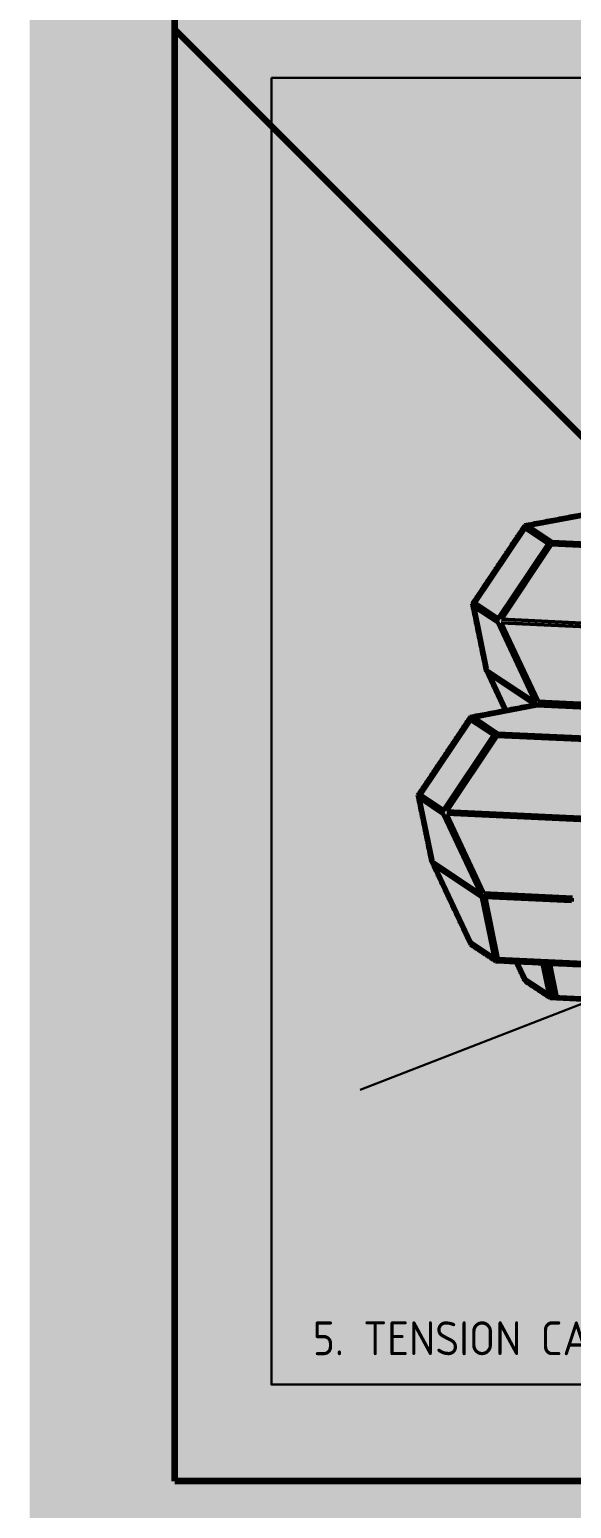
# Model space of a CAD drawing. Header units: millimetres. Extents: x 401 to 30661, y 2016 to 22119.
# Drawn here: x 401 to 961, y 6088 to 7616 of the extents above; entities that cross this region are included whole.
import ezdxf

# ---------------------------------------------------------------- set-up
doc = ezdxf.new("R2010")
doc.units = ezdxf.units.MM
for name, color, linetype, lineweight, true_color in [('3RD', 140, 'Continuous', 25, 0x7debff), ('4TH DETAILS', 125, 'Continuous', 15, 0x39ffb0), ('TEXTS', 210, 'Continuous', 25, 0xe0f9ff)]:
    doc.layers.add(name, color=color, linetype=linetype, lineweight=lineweight, true_color=true_color)
doc.layers.add('BACKGROUND', color=7, linetype='Continuous', true_color=0x000000)
for name, color, linetype, lineweight, true_color, transparency in [('GLOW-CYAN', 7, 'Continuous', 100, 0x7debff, 0.8), ('GLOW-CYAN-2', 7, 'Continuous', 50, 0x7debff, 0.8), ('GLOW-EMERALD-2', 7, 'Continuous', 30, 0x39ffb0, 0.8)]:
    doc.layers.add(name, color=color, linetype=linetype, lineweight=lineweight, true_color=true_color, transparency=transparency)
doc.layers.add('LAYOUT', color=83, linetype='Continuous', lineweight=50, true_color=0x7debff, plot=False)
doc.styles.get("Standard").update_dxf_attribs({"font": 'arial.ttf'})

msp = doc.modelspace()

# ---------------------------------------------------------------- hatches: boundary and pattern name
at = {"layer": 'BACKGROUND'}
h = msp.add_hatch(color=256, dxfattribs=at)
h.dxf.hatch_style = 1
h.paths.add_polyline_path([(400.723, 2015.745), (30660.634, 2015.745), (30660.634, 22119.328), (400.723, 22119.328)])

# ---------------------------------------------------------------- linework, layer by layer
at = {"layer": '3RD', "extrusion": (1e-16, 0.982622, 0.185618)}
for p, q in [((981.625, 7114.945), (917.077, 7102.71)), ((917.631, 7104.289), (981.625, 7116.419)), ((860.112, 7024.473), (911.359, 7101.068)), ((912.955, 7100), (861.711, 7023.41)), ((911.359, 7101.068), (936.141, 7084.592)), ((911.359, 7101.068), (912.955, 7100)), ((936.138, 7084.587), (912.955, 7100)), ((915.351, 7103.857), (917.631, 7104.289)), ((940.823, 7086.923), (915.351, 7103.857)), ((936.141, 7084.592), (884.894, 7007.997)), ((888.777, 7006.481), (940.238, 7083.395)), ((889.025, 7007.615), (939.887, 7083.632)), ((940.238, 7083.395), (939.887, 7083.632)), ((939.887, 7083.632), (1028.476, 7079.41)), ((940.238, 7083.395), (1031.738, 7079.034)), ((1032.567, 7082.55), (940.823, 7086.923)), ((859.054, 7019.716), (859.931, 7019.133)), ((859.522, 7017.44), (859.054, 7019.716)), ((872.343, 6955.069), (859.522, 7017.44)), ((859.931, 7019.133), (884.526, 7002.782)), ((884.894, 7007.997), (860.112, 7024.473)), ((860.766, 7018.578), (873.706, 6955.631)), ((884.526, 7002.782), (922.254, 6922.542)), ((888.11, 7003.001), (888.461, 7002.764)), ((926.286, 6921.809), (888.11, 7003.001)), ((1069.496, 6994.356), (888.11, 7003.001)), ((888.282, 7006.504), (889.025, 7007.615)), ((888.282, 7006.504), (1069.911, 6997.847)), ((926.531, 6921.797), (888.461, 7002.764)), ((873.706, 6955.631), (872.343, 6955.069)), ((872.343, 6955.069), (922.702, 6921.589)), ((891.769, 6912.902), (874.219, 6950.225)), ((921.797, 6918.594), (874.219, 6950.225)), ((876.585, 6948.653), (893.262, 6913.185)), ((922.254, 6922.542), (922.702, 6921.589)), ((925.35, 6917.045), (860.801, 6904.81)), ((861.356, 6906.389), (925.35, 6918.518)), ((925.35, 6917.045), (925.35, 6918.518)), ((925.35, 6918.518), (1013.939, 6914.296)), ((1017.095, 6912.672), (925.35, 6917.045)), ((1018.031, 6917.436), (926.286, 6921.809)), ((803.837, 6826.573), (855.084, 6903.168)), ((856.679, 6902.099), (805.435, 6825.51)), ((855.084, 6903.168), (879.866, 6886.691)), ((855.084, 6903.168), (856.679, 6902.099)), ((879.863, 6886.686), (856.679, 6902.099)), ((859.076, 6905.957), (861.356, 6906.389)), ((884.547, 6889.023), (859.076, 6905.957)), ((879.866, 6886.691), (828.618, 6810.097)), ((832.502, 6808.58), (883.963, 6885.495)), ((832.75, 6809.715), (883.611, 6885.732)), ((883.963, 6885.495), (883.611, 6885.732)), ((883.611, 6885.732), (972.201, 6881.51)), ((883.963, 6885.495), (975.463, 6881.134)), ((976.292, 6884.65), (884.547, 6889.023)), ((802.779, 6821.816), (803.655, 6821.233)), ((803.247, 6819.54), (802.779, 6821.816)), ((816.068, 6757.169), (803.247, 6819.54)), ((803.655, 6821.233), (828.25, 6804.881)), ((828.618, 6810.097), (803.837, 6826.573)), ((804.491, 6820.678), (817.43, 6757.731)), ((828.25, 6804.881), (865.978, 6724.642)), ((831.834, 6805.101), (832.186, 6804.864)), ((870.011, 6723.909), (831.834, 6805.101)), ((1013.221, 6796.456), (831.834, 6805.101)), ((832.007, 6808.604), (832.75, 6809.715)), ((832.007, 6808.604), (1013.636, 6799.947)), ((870.256, 6723.897), (832.186, 6804.864)), ((817.43, 6757.731), (816.068, 6757.169)), ((816.068, 6757.169), (866.426, 6723.689)), ((854.108, 6675.412), (817.944, 6752.325)), ((867.867, 6719.134), (817.944, 6752.325)), ((820.31, 6750.752), (856.814, 6673.116)), ((865.978, 6724.642), (866.426, 6723.689)), ((961.756, 6719.536), (870.011, 6723.909)), ((867.867, 6719.134), (880.923, 6655.62)), ((884.656, 6654.722), (871.423, 6719.095)), ((871.423, 6719.095), (960.685, 6714.841)), ((872.14, 6719.061), (885.068, 6656.171)), ((855.452, 6672.554), (854.108, 6675.412)), ((855.452, 6672.554), (856.814, 6673.116)), ((880.923, 6655.62), (855.452, 6672.554)), ((856.814, 6673.116), (880.574, 6657.319)), ((885.068, 6656.171), (884.656, 6654.722)), ((884.742, 6654.718), (884.656, 6654.722)), ((973.918, 6650.468), (884.742, 6654.718)), ((885.068, 6656.171), (973.614, 6651.951)), ((910.383, 6637.483), (903.68, 6651.741)), ((905.343, 6651.661), (913.09, 6635.187)), ((930.461, 6650.464), (937.199, 6617.691)), ((940.931, 6616.793), (934.045, 6650.293)), ((935.514, 6650.223), (941.775, 6619.762)), ((939.107, 6650.052), (945.722, 6617.87)), ((911.727, 6634.625), (910.383, 6637.483)), ((911.727, 6634.625), (913.09, 6635.187)), ((937.199, 6617.691), (911.727, 6634.625)), ((913.09, 6635.187), (936.849, 6619.39)), ((940.761, 6642.003), (937.337, 6641.354)), ((941.775, 6619.762), (940.931, 6616.793)), ((941.018, 6616.789), (940.931, 6616.793)), ((993.123, 6614.306), (941.018, 6616.789)), ((941.775, 6619.762), (941.862, 6619.758)), ((941.862, 6619.758), (945.369, 6619.591))]:
    msp.add_line(p, q, dxfattribs=at)
at = {"layer": '3RD'}
for points in [[(912.195, 7104.008), (980.749, 7117.001)], [(912.195, 7104.008), (857.71, 7022.574)], [(938.543, 7086.491), (912.195, 7104.008)], [(938.543, 7086.491), (884.058, 7005.057)], [(1033.444, 7081.968), (938.543, 7086.491)], [(884.058, 7005.057), (857.71, 7022.574)], [(857.71, 7022.574), (871.779, 6954.135)], [(924.474, 6919.101), (884.058, 7005.057)], [(891.216, 6912.797), (871.779, 6954.135)], [(855.92, 6906.107), (924.474, 6919.101)], [(924.474, 6919.101), (1019.375, 6914.578)], [(1019.375, 6914.578), (924.474, 6919.101)], [(855.92, 6906.107), (801.435, 6824.674)], [(882.267, 6888.59), (855.92, 6906.107)], [(882.267, 6888.59), (827.783, 6807.157)], [(977.168, 6884.067), (882.267, 6888.59)], [(827.783, 6807.157), (801.435, 6824.674)], [(801.435, 6824.674), (815.504, 6756.234)], [(868.199, 6721.201), (827.783, 6807.157)], [(855.92, 6670.278), (815.504, 6756.234)], [(868.199, 6721.201), (963.1, 6716.678)], [(868.199, 6721.201), (882.267, 6652.761)], [(882.267, 6652.761), (855.92, 6670.278)], [(882.267, 6652.761), (977.168, 6648.238)], [(912.195, 6632.349), (903.064, 6651.77)], [(931.225, 6650.428), (938.543, 6614.832)], [(938.543, 6614.832), (912.195, 6632.349)], [(941.034, 6640.677), (937.609, 6640.028)], [(938.543, 6614.832), (994.121, 6612.183)]]:
    msp.add_open_spline(points, degree=1, dxfattribs=at)
at = {"layer": '4TH DETAILS'}
msp.add_line((1179.249, 6690.114), (742.326, 6520.333), dxfattribs=at)
msp.add_lwpolyline([(650.723, 7565.853), (1950.723, 7565.853), (1950.723, 6215.853), (650.723, 6215.853)], close=True, dxfattribs=at)
at = {"layer": 'GLOW-CYAN'}
msp.add_line((550.723, 7615.853), (2050.723, 6115.853), dxfattribs=at)
for points in [[(550.723, 6115.853), (550.723, 15115.853)], [(9550.723, 6115.853), (550.723, 6115.853)]]:
    msp.add_lwpolyline(points, dxfattribs=at)
at = {"layer": 'GLOW-CYAN-2', "extrusion": (1e-16, 0.982622, 0.185618)}
for p, q in [((981.625, 7114.945), (917.077, 7102.71)), ((917.631, 7104.289), (981.625, 7116.419)), ((860.112, 7024.473), (911.359, 7101.068)), ((912.955, 7100), (861.711, 7023.41)), ((911.359, 7101.068), (936.141, 7084.592)), ((911.359, 7101.068), (912.955, 7100)), ((936.138, 7084.587), (912.955, 7100)), ((915.351, 7103.857), (917.631, 7104.289)), ((940.823, 7086.923), (915.351, 7103.857)), ((936.141, 7084.592), (884.894, 7007.997)), ((888.777, 7006.481), (940.238, 7083.395)), ((889.025, 7007.615), (939.887, 7083.632)), ((940.238, 7083.395), (939.887, 7083.632)), ((939.887, 7083.632), (1028.476, 7079.41)), ((940.238, 7083.395), (1031.738, 7079.034)), ((1032.567, 7082.55), (940.823, 7086.923)), ((859.054, 7019.716), (859.931, 7019.133)), ((859.522, 7017.44), (859.054, 7019.716)), ((872.343, 6955.069), (859.522, 7017.44)), ((859.931, 7019.133), (884.526, 7002.782)), ((884.894, 7007.997), (860.112, 7024.473)), ((860.766, 7018.578), (873.706, 6955.631)), ((884.526, 7002.782), (922.254, 6922.542)), ((888.11, 7003.001), (888.461, 7002.764)), ((926.286, 6921.809), (888.11, 7003.001)), ((1069.496, 6994.356), (888.11, 7003.001)), ((888.282, 7006.504), (889.025, 7007.615)), ((888.282, 7006.504), (1069.911, 6997.847)), ((926.531, 6921.797), (888.461, 7002.764)), ((873.706, 6955.631), (872.343, 6955.069)), ((872.343, 6955.069), (922.702, 6921.589)), ((891.769, 6912.902), (874.219, 6950.225)), ((921.797, 6918.594), (874.219, 6950.225)), ((876.585, 6948.653), (893.262, 6913.185)), ((922.254, 6922.542), (922.702, 6921.589)), ((925.35, 6917.045), (860.801, 6904.81)), ((861.356, 6906.389), (925.35, 6918.518)), ((925.35, 6917.045), (925.35, 6918.518)), ((925.35, 6918.518), (1013.939, 6914.296)), ((1017.095, 6912.672), (925.35, 6917.045)), ((1018.031, 6917.436), (926.286, 6921.809)), ((803.837, 6826.573), (855.084, 6903.168)), ((856.679, 6902.099), (805.435, 6825.51)), ((855.084, 6903.168), (879.866, 6886.691)), ((855.084, 6903.168), (856.679, 6902.099)), ((879.863, 6886.686), (856.679, 6902.099)), ((859.076, 6905.957), (861.356, 6906.389)), ((884.547, 6889.023), (859.076, 6905.957)), ((879.866, 6886.691), (828.618, 6810.097)), ((832.502, 6808.58), (883.963, 6885.495)), ((832.75, 6809.715), (883.611, 6885.732)), ((883.963, 6885.495), (883.611, 6885.732)), ((883.611, 6885.732), (972.201, 6881.51)), ((883.963, 6885.495), (975.463, 6881.134)), ((976.292, 6884.65), (884.547, 6889.023)), ((802.779, 6821.816), (803.655, 6821.233)), ((803.247, 6819.54), (802.779, 6821.816)), ((816.068, 6757.169), (803.247, 6819.54)), ((803.655, 6821.233), (828.25, 6804.881)), ((828.618, 6810.097), (803.837, 6826.573)), ((804.491, 6820.678), (817.43, 6757.731)), ((828.25, 6804.881), (865.978, 6724.642)), ((831.834, 6805.101), (832.186, 6804.864)), ((870.011, 6723.909), (831.834, 6805.101)), ((1013.221, 6796.456), (831.834, 6805.101)), ((832.007, 6808.604), (832.75, 6809.715)), ((832.007, 6808.604), (1013.636, 6799.947)), ((870.256, 6723.897), (832.186, 6804.864)), ((817.43, 6757.731), (816.068, 6757.169)), ((816.068, 6757.169), (866.426, 6723.689)), ((854.108, 6675.412), (817.944, 6752.325)), ((867.867, 6719.134), (817.944, 6752.325)), ((820.31, 6750.752), (856.814, 6673.116)), ((865.978, 6724.642), (866.426, 6723.689)), ((961.756, 6719.536), (870.011, 6723.909)), ((867.867, 6719.134), (880.923, 6655.62)), ((884.656, 6654.722), (871.423, 6719.095)), ((871.423, 6719.095), (960.685, 6714.841)), ((872.14, 6719.061), (885.068, 6656.171)), ((855.452, 6672.554), (854.108, 6675.412)), ((855.452, 6672.554), (856.814, 6673.116)), ((880.923, 6655.62), (855.452, 6672.554)), ((856.814, 6673.116), (880.574, 6657.319)), ((885.068, 6656.171), (884.656, 6654.722)), ((884.742, 6654.718), (884.656, 6654.722)), ((973.918, 6650.468), (884.742, 6654.718)), ((885.068, 6656.171), (973.614, 6651.951)), ((910.383, 6637.483), (903.68, 6651.741)), ((905.343, 6651.661), (913.09, 6635.187)), ((930.461, 6650.464), (937.199, 6617.691)), ((940.931, 6616.793), (934.045, 6650.293)), ((935.514, 6650.223), (941.775, 6619.762)), ((939.107, 6650.052), (945.722, 6617.87)), ((911.727, 6634.625), (910.383, 6637.483)), ((911.727, 6634.625), (913.09, 6635.187)), ((937.199, 6617.691), (911.727, 6634.625)), ((913.09, 6635.187), (936.849, 6619.39)), ((940.761, 6642.003), (937.337, 6641.354)), ((941.775, 6619.762), (940.931, 6616.793)), ((941.018, 6616.789), (940.931, 6616.793)), ((993.123, 6614.306), (941.018, 6616.789)), ((941.775, 6619.762), (941.862, 6619.758)), ((941.862, 6619.758), (945.369, 6619.591))]:
    msp.add_line(p, q, dxfattribs=at)
at = {"layer": 'GLOW-CYAN-2'}
for points in [[(912.195, 7104.008), (980.749, 7117.001)], [(912.195, 7104.008), (857.71, 7022.574)], [(938.543, 7086.491), (912.195, 7104.008)], [(938.543, 7086.491), (884.058, 7005.057)], [(1033.444, 7081.968), (938.543, 7086.491)], [(884.058, 7005.057), (857.71, 7022.574)], [(857.71, 7022.574), (871.779, 6954.135)], [(924.474, 6919.101), (884.058, 7005.057)], [(891.216, 6912.797), (871.779, 6954.135)], [(855.92, 6906.107), (924.474, 6919.101)], [(924.474, 6919.101), (1019.375, 6914.578)], [(1019.375, 6914.578), (924.474, 6919.101)], [(855.92, 6906.107), (801.435, 6824.674)], [(882.267, 6888.59), (855.92, 6906.107)], [(882.267, 6888.59), (827.783, 6807.157)], [(977.168, 6884.067), (882.267, 6888.59)], [(827.783, 6807.157), (801.435, 6824.674)], [(801.435, 6824.674), (815.504, 6756.234)], [(868.199, 6721.201), (827.783, 6807.157)], [(855.92, 6670.278), (815.504, 6756.234)], [(868.199, 6721.201), (963.1, 6716.678)], [(868.199, 6721.201), (882.267, 6652.761)], [(882.267, 6652.761), (855.92, 6670.278)], [(882.267, 6652.761), (977.168, 6648.238)], [(912.195, 6632.349), (903.064, 6651.77)], [(931.225, 6650.428), (938.543, 6614.832)], [(938.543, 6614.832), (912.195, 6632.349)], [(941.034, 6640.677), (937.609, 6640.028)], [(938.543, 6614.832), (994.121, 6612.183)]]:
    msp.add_open_spline(points, degree=1, dxfattribs=at)
at = {"layer": 'GLOW-EMERALD-2'}
msp.add_line((1179.249, 6690.114), (742.326, 6520.333), dxfattribs=at)
msp.add_lwpolyline([(650.723, 7565.853), (1950.723, 7565.853), (1950.723, 6215.853), (650.723, 6215.853)], close=True, dxfattribs=at)
at = {"layer": 'LAYOUT'}
msp.add_line((550.723, 7615.853), (2050.723, 6115.853), dxfattribs=at)
for points in [[(550.723, 6115.853), (550.723, 15115.853)], [(9550.723, 6115.853), (550.723, 6115.853)]]:
    msp.add_lwpolyline(points, dxfattribs=at)

# ---------------------------------------------------------------- texts
at = {"layer": 'TEXTS', "insert": (693.373, 6281.139), "char_height": 35, "width": 2205.59983, "attachment_point": 1}
msp.add_mtext('\\pxql;{\\fISOCP_IV50|b1|i0|c0|p2;5. TENSION CABLE SYSTEM}', dxfattribs=at)

doc.saveas('drawing.dxf')
